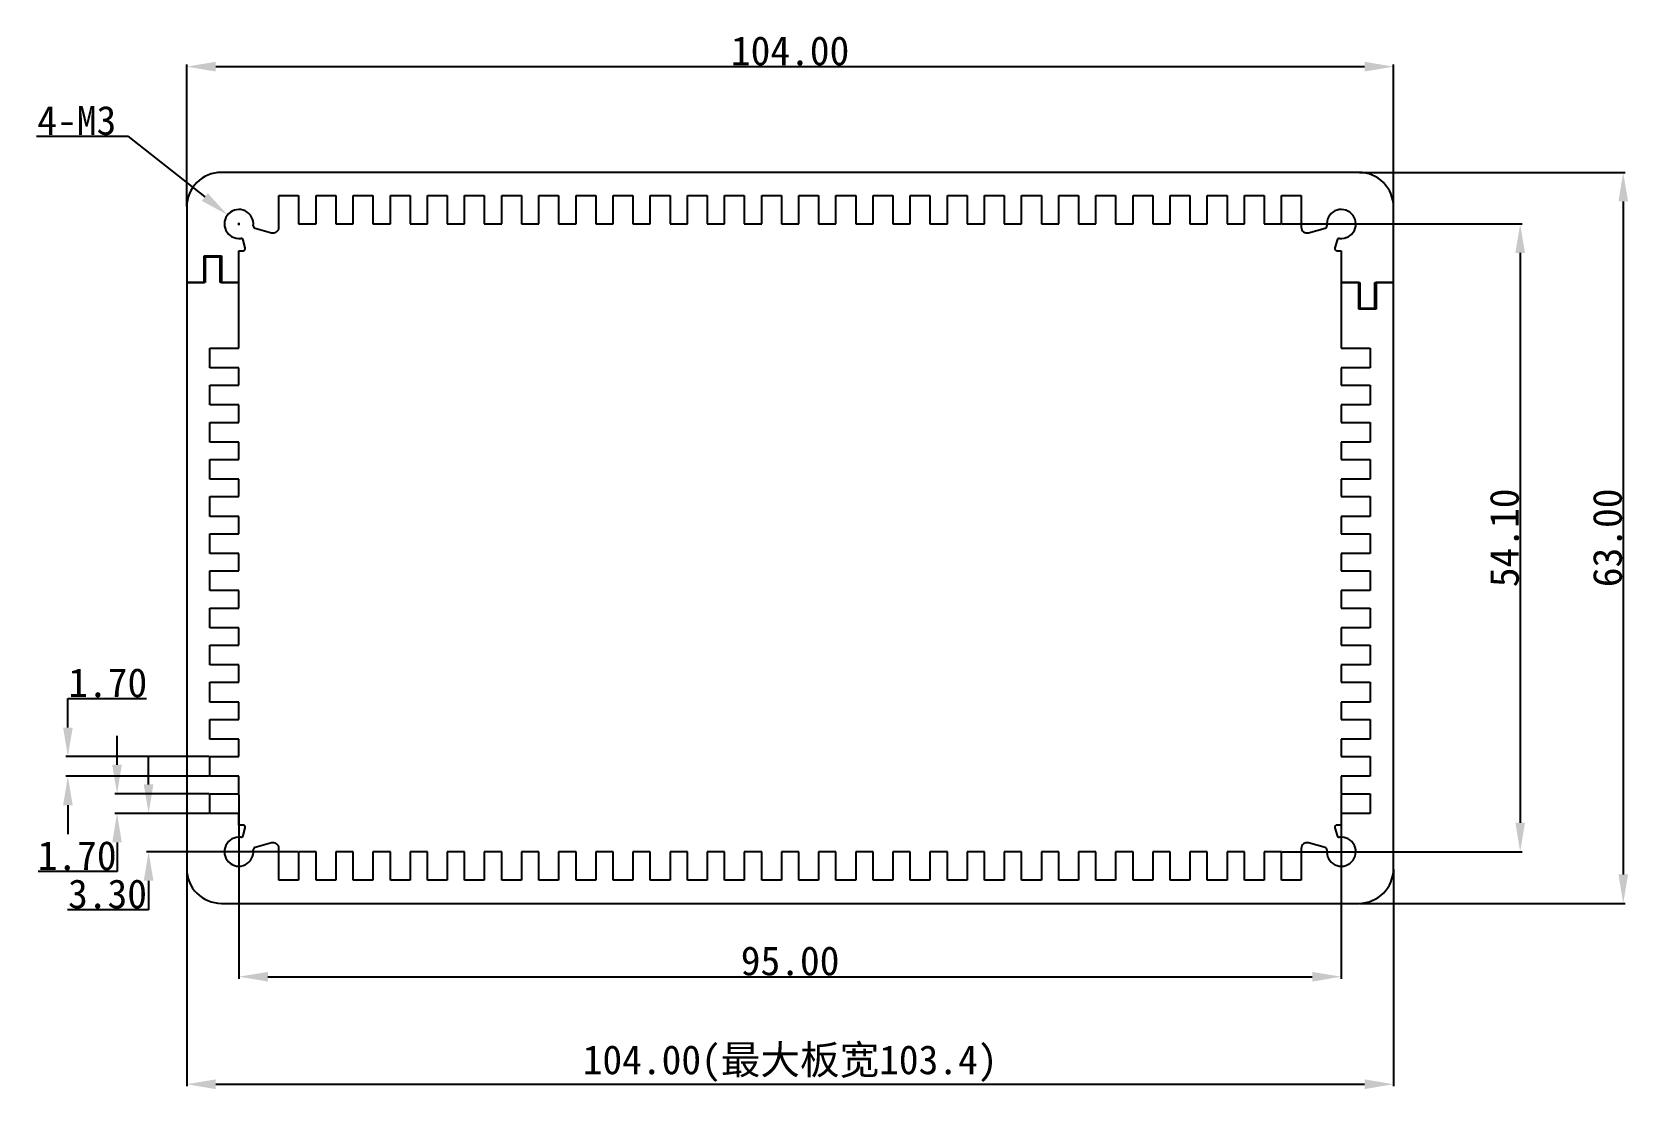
# Model space of a CAD drawing. Header units: inches. Extents: x 385 to 523, y 24 to 116.
import ezdxf

# ---------------------------------------------------------------- set-up
doc = ezdxf.new("R2010")
doc.units = ezdxf.units.IN
doc.header["$MEASUREMENT"] = 0
doc.layers.add('图层1', color=30, linetype='Continuous')
doc.styles.get("Standard").update_dxf_attribs({"font": 'simhei.ttf'})
doc.dimstyles.get("Standard").update_dxf_attribs({"dimtxt": 2.5, "dimasz": 2.5, "dimexe": 0.18, "dimexo": 0.0625, "dimgap": 0.09, "dimtad": 1, "dimtoh": 1, "dimzin": 0, "dimdsep": 46, "dimtxsty": 'Standard', "dimcen": 0.09, "dimadec": 0, "dimazin": 0, "dimtfac": 1, "dimtofl": 0, "dimtmove": 0, "dimatfit": 3, "dimfxl": 1, "dimtolj": 1, "dimtzin": 0, "dimarcsym": 0})

# ---------------------------------------------------------------- blocks, each defined once
blk = doc.blocks.new('*D6')
at = {"color": 0, "lineweight": -2}
for p, q in [((398.35, 100.49), (398.35, 112.72)), ((400.85, 112.54), (499.85, 112.54)), ((502.35, 100.49), (502.35, 112.72))]:
    blk.add_line(p, q, dxfattribs=at)
at = {"color": 0}
for points in [[(400.85, 112.96), (400.85, 112.12), (398.35, 112.54)], [(499.85, 112.96), (499.85, 112.12), (502.35, 112.54)]]:
    blk.add_solid(points, dxfattribs=at)
at = {"layer": 'Defpoints', "color": 0}
for p in [(502.35, 112.54), (398.35, 100.43), (502.35, 100.43)]:
    blk.add_point(p, dxfattribs=at)
at = {"color": 0, "insert": (450.35, 113.89), "char_height": 2.5, "attachment_point": 5}
blk.add_mtext('\\A1;104.00', dxfattribs=at)
blk = doc.blocks.new('*D7')
at = {"color": 0, "lineweight": -2}
for p, q in [((499.41, 103.43), (522.32, 103.43)), ((522.14, 100.93), (522.14, 42.93)), ((499.41, 40.43), (522.32, 40.43))]:
    blk.add_line(p, q, dxfattribs=at)
at = {"color": 0}
for points in [[(521.73, 100.93), (522.56, 100.93), (522.14, 103.43)], [(521.73, 42.93), (522.56, 42.93), (522.14, 40.43)]]:
    blk.add_solid(points, dxfattribs=at)
at = {"layer": 'Defpoints', "color": 0}
for p in [(499.35, 103.43), (499.35, 40.43), (522.14, 40.43)]:
    blk.add_point(p, dxfattribs=at)
at = {"color": 0, "insert": (520.79, 71.93), "char_height": 2.5, "attachment_point": 5, "rotation": 90}
blk.add_mtext('\\A1;63.00', dxfattribs=at)
blk = doc.blocks.new('*D8')
at = {"color": 0, "lineweight": -2}
for p, q in [((492.76, 98.98), (513.44, 98.98)), ((513.26, 96.48), (513.26, 47.38)), ((492.76, 44.88), (513.44, 44.88))]:
    blk.add_line(p, q, dxfattribs=at)
at = {"color": 0}
for points in [[(512.85, 96.48), (513.68, 96.48), (513.26, 98.98)], [(512.85, 47.38), (513.68, 47.38), (513.26, 44.88)]]:
    blk.add_solid(points, dxfattribs=at)
at = {"layer": 'Defpoints', "color": 0}
for p in [(492.7, 98.98), (492.7, 44.88), (513.26, 44.88)]:
    blk.add_point(p, dxfattribs=at)
at = {"color": 0, "insert": (511.91, 71.93), "char_height": 2.5, "attachment_point": 5, "rotation": 90}
blk.add_mtext('\\A1;54.10', dxfattribs=at)
blk = doc.blocks.new('*D9')
at = {"color": 0, "lineweight": -2}
for p, q in [((385.4, 106.55), (393.29, 106.55)), ((393.29, 106.55), (399.91, 101.31)), ((402.85, 98.89), (402.85, 99.07)), ((402.76, 98.98), (402.94, 98.98))]:
    blk.add_line(p, q, dxfattribs=at)
at = {"color": 0}
blk.add_solid([(400.17, 101.63), (399.65, 100.98), (401.87, 99.76)], dxfattribs=at)
at = {"layer": 'Defpoints', "color": 0}
for p in [(401.87, 99.76), (402.85, 98.98)]:
    blk.add_point(p, dxfattribs=at)
at = {"color": 0, "insert": (388.88, 107.89), "char_height": 2.5, "attachment_point": 5}
blk.add_mtext('\\A1;4-M3', dxfattribs=at)
blk = doc.blocks.new('*D10')
at = {"color": 0, "lineweight": -2}
for p, q in [((392.35, 52.38), (392.35, 54.88)), ((400.29, 49.88), (392.17, 49.88)), ((400.29, 48.18), (392.17, 48.18)), ((392.35, 45.68), (392.35, 43.18)), ((392.35, 43.18), (385.56, 43.18))]:
    blk.add_line(p, q, dxfattribs=at)
at = {"color": 0}
for points in [[(391.93, 52.38), (392.76, 52.38), (392.35, 49.88)], [(391.93, 45.68), (392.76, 45.68), (392.35, 48.18)]]:
    blk.add_solid(points, dxfattribs=at)
at = {"layer": 'Defpoints', "color": 0}
for p in [(400.35, 49.88), (392.35, 48.18), (400.35, 48.18)]:
    blk.add_point(p, dxfattribs=at)
at = {"color": 0, "insert": (388.91, 44.53), "char_height": 2.5, "attachment_point": 5}
blk.add_mtext('\\A1;1.70', dxfattribs=at)
blk = doc.blocks.new('*D11')
at = {"color": 0, "lineweight": -2}
for p, q in [((388.11, 55.58), (388.11, 58.08)), ((388.11, 58.08), (394.9, 58.08)), ((400.29, 53.08), (387.93, 53.08)), ((400.29, 51.38), (387.93, 51.38)), ((388.11, 48.88), (388.11, 46.38))]:
    blk.add_line(p, q, dxfattribs=at)
at = {"color": 0}
for points in [[(387.7, 55.58), (388.53, 55.58), (388.11, 53.08)], [(387.7, 48.88), (388.53, 48.88), (388.11, 51.38)]]:
    blk.add_solid(points, dxfattribs=at)
at = {"layer": 'Defpoints', "color": 0}
for p in [(388.11, 53.08), (400.35, 53.08), (400.35, 51.38)]:
    blk.add_point(p, dxfattribs=at)
at = {"color": 0, "insert": (391.55, 59.43), "char_height": 2.5, "attachment_point": 5}
blk.add_mtext('\\A1;1.70', dxfattribs=at)
blk = doc.blocks.new('*D12')
at = {"color": 0, "lineweight": -2}
for p, q in [((395.07, 50.68), (395.07, 53.18)), ((400.29, 48.18), (394.89, 48.18)), ((407.94, 44.88), (394.89, 44.88)), ((395.07, 42.38), (395.07, 39.88)), ((395.07, 39.88), (388.09, 39.88))]:
    blk.add_line(p, q, dxfattribs=at)
at = {"color": 0}
for points in [[(394.65, 50.68), (395.48, 50.68), (395.07, 48.18)], [(394.65, 42.38), (395.48, 42.38), (395.07, 44.88)]]:
    blk.add_solid(points, dxfattribs=at)
at = {"layer": 'Defpoints', "color": 0}
for p in [(400.35, 48.18), (395.07, 44.88), (408, 44.88)]:
    blk.add_point(p, dxfattribs=at)
at = {"color": 0, "insert": (391.53, 41.23), "char_height": 2.5, "attachment_point": 5}
blk.add_mtext('\\A1;3.30', dxfattribs=at)
blk = doc.blocks.new('*D13')
at = {"layer": 'Defpoints', "color": 0}
for p in [(398.35, 43.43), (502.35, 43.43), (502.35, 24.84)]:
    blk.add_point(p, dxfattribs=at)
at = {"layer": '图层1', "color": 0, "lineweight": -2}
for p, q in [((398.35, 43.37), (398.35, 24.66)), ((502.35, 43.37), (502.35, 24.66)), ((400.85, 24.84), (499.85, 24.84))]:
    blk.add_line(p, q, dxfattribs=at)
at = {"layer": '图层1', "color": 0}
for points in [[(400.85, 25.26), (400.85, 24.42), (398.35, 24.84)], [(499.85, 25.26), (499.85, 24.42), (502.35, 24.84)]]:
    blk.add_solid(points, dxfattribs=at)
at = {"layer": '图层1', "color": 0, "insert": (450.35, 26.62), "char_height": 2.5, "attachment_point": 5}
blk.add_mtext('\\A1;104.00(最大板宽103.4)', dxfattribs=at)
blk = doc.blocks.new('*D14')
at = {"color": 0, "lineweight": -2}
for p, q in [((402.85, 49.82), (402.85, 33.93)), ((497.85, 49.82), (497.85, 33.93)), ((405.35, 34.11), (495.35, 34.11))]:
    blk.add_line(p, q, dxfattribs=at)
at = {"color": 0}
for points in [[(405.35, 34.52), (405.35, 33.69), (402.85, 34.11)], [(495.35, 34.52), (495.35, 33.69), (497.85, 34.11)]]:
    blk.add_solid(points, dxfattribs=at)
at = {"layer": 'Defpoints', "color": 0}
for p in [(402.85, 49.88), (497.85, 49.88), (497.85, 34.11)]:
    blk.add_point(p, dxfattribs=at)
at = {"color": 0, "insert": (450.35, 35.46), "char_height": 2.5, "attachment_point": 5}
blk.add_mtext('\\A1;95.00', dxfattribs=at)

msp = doc.modelspace()

# ---------------------------------------------------------------- linework, layer by layer
at = {"color": 7}
for p, q in [((499.35, 103.43), (401.35, 103.43)), ((398.35, 100.43), (398.35, 93.93)), ((406.3, 98.708), (406.3, 101.43)), ((406.3, 101.43), (408, 101.43)), ((408, 101.43), (408, 98.98)), ((409.5, 98.98), (409.5, 101.43)), ((409.5, 101.43), (411.2, 101.43)), ((411.2, 101.43), (411.2, 98.98)), ((412.7, 98.98), (412.7, 101.43)), ((412.7, 101.43), (414.4, 101.43)), ((414.4, 101.43), (414.4, 98.98)), ((415.9, 98.98), (415.9, 101.43)), ((415.9, 101.43), (417.6, 101.43)), ((417.6, 101.43), (417.6, 98.98)), ((419.1, 98.98), (419.1, 101.43)), ((419.1, 101.43), (420.8, 101.43)), ((420.8, 101.43), (420.8, 98.98)), ((422.3, 98.98), (422.3, 101.43)), ((422.3, 101.43), (424, 101.43)), ((424, 101.43), (424, 98.98)), ((425.5, 98.98), (425.5, 101.43)), ((425.5, 101.43), (427.2, 101.43)), ((427.2, 101.43), (427.2, 98.98)), ((428.7, 98.98), (428.7, 101.43)), ((428.7, 101.43), (430.4, 101.43)), ((430.4, 101.43), (430.4, 98.98)), ((431.9, 98.98), (431.9, 101.43)), ((431.9, 101.43), (433.6, 101.43)), ((433.6, 101.43), (433.6, 98.98)), ((435.1, 98.98), (435.1, 101.43)), ((435.1, 101.43), (436.8, 101.43)), ((436.8, 101.43), (436.8, 98.98)), ((438.3, 98.98), (438.3, 101.43)), ((438.3, 101.43), (440, 101.43)), ((440, 101.43), (440, 98.98)), ((441.5, 98.98), (441.5, 101.43)), ((441.5, 101.43), (443.2, 101.43)), ((443.2, 101.43), (443.2, 98.98)), ((444.7, 98.98), (444.7, 101.43)), ((444.7, 101.43), (446.4, 101.43)), ((446.4, 101.43), (446.4, 98.98)), ((447.9, 98.98), (447.9, 101.43)), ((447.9, 101.43), (449.6, 101.43)), ((449.6, 101.43), (449.6, 98.98)), ((451.1, 98.98), (451.1, 101.43)), ((451.1, 101.43), (452.8, 101.43)), ((452.8, 101.43), (452.8, 98.98)), ((454.3, 98.98), (454.3, 101.43)), ((454.3, 101.43), (456, 101.43)), ((456, 101.43), (456, 98.98)), ((457.5, 98.98), (457.5, 101.43)), ((457.5, 101.43), (459.2, 101.43)), ((459.2, 101.43), (459.2, 98.98)), ((460.7, 98.98), (460.7, 101.43)), ((460.7, 101.43), (462.4, 101.43)), ((462.4, 101.43), (462.4, 98.98)), ((463.9, 98.98), (463.9, 101.43)), ((463.9, 101.43), (465.6, 101.43)), ((465.6, 101.43), (465.6, 98.98)), ((467.1, 98.98), (467.1, 101.43)), ((467.1, 101.43), (468.8, 101.43)), ((468.8, 101.43), (468.8, 98.98)), ((470.3, 98.98), (470.3, 101.43)), ((470.3, 101.43), (472, 101.43)), ((472, 101.43), (472, 98.98)), ((473.5, 98.98), (473.5, 101.43)), ((473.5, 101.43), (475.2, 101.43)), ((475.2, 101.43), (475.2, 98.98)), ((476.7, 98.98), (476.7, 101.43)), ((476.7, 101.43), (478.4, 101.43)), ((478.4, 101.43), (478.4, 98.98)), ((479.9, 98.98), (479.9, 101.43)), ((479.9, 101.43), (481.6, 101.43)), ((481.6, 101.43), (481.6, 98.98)), ((483.1, 98.98), (483.1, 101.43)), ((483.1, 101.43), (484.8, 101.43)), ((484.8, 101.43), (484.8, 98.98)), ((486.3, 98.98), (486.3, 101.43)), ((486.3, 101.43), (488, 101.43)), ((488, 101.43), (488, 98.98)), ((489.5, 98.98), (489.5, 101.43)), ((489.5, 101.43), (491.2, 101.43)), ((491.2, 101.43), (491.2, 98.98)), ((492.7, 98.98), (492.7, 101.43)), ((492.7, 101.43), (494.4, 101.43)), ((494.4, 101.43), (494.4, 98.708)), ((502.35, 93.93), (502.35, 100.43)), ((404.238, 98.609), (405.671, 98.225)), ((408, 98.98), (409.5, 98.98)), ((411.2, 98.98), (412.7, 98.98)), ((414.4, 98.98), (415.9, 98.98)), ((417.6, 98.98), (419.1, 98.98)), ((420.8, 98.98), (422.3, 98.98)), ((424, 98.98), (425.5, 98.98)), ((427.2, 98.98), (428.7, 98.98)), ((430.4, 98.98), (431.9, 98.98)), ((433.6, 98.98), (435.1, 98.98)), ((436.8, 98.98), (438.3, 98.98)), ((440, 98.98), (441.5, 98.98)), ((443.2, 98.98), (444.7, 98.98)), ((446.4, 98.98), (447.9, 98.98)), ((449.6, 98.98), (451.1, 98.98)), ((452.8, 98.98), (454.3, 98.98)), ((456, 98.98), (457.5, 98.98)), ((459.2, 98.98), (460.7, 98.98)), ((462.4, 98.98), (463.9, 98.98)), ((465.6, 98.98), (467.1, 98.98)), ((468.8, 98.98), (470.3, 98.98)), ((472, 98.98), (473.5, 98.98)), ((475.2, 98.98), (476.7, 98.98)), ((478.4, 98.98), (479.9, 98.98)), ((481.6, 98.98), (483.1, 98.98)), ((484.8, 98.98), (486.3, 98.98)), ((488, 98.98), (489.5, 98.98)), ((491.2, 98.98), (492.7, 98.98)), ((495.03, 98.225), (496.463, 98.609)), ((402.85, 93.93), (402.85, 96.68)), ((402.85, 96.68), (403.206, 96.68)), ((403.399, 96.932), (403.222, 97.593)), ((497.479, 97.593), (497.302, 96.932)), ((497.495, 96.68), (497.85, 96.68)), ((497.85, 96.68), (497.85, 93.93)), ((399.85, 93.93), (399.85, 96.23)), ((399.85, 96.23), (401.35, 96.23)), ((401.25, 96.13), (399.95, 96.13)), ((399.95, 96.13), (399.95, 93.93)), ((401.25, 93.93), (401.25, 96.13)), ((401.35, 96.23), (401.35, 93.93)), ((399.95, 93.93), (398.35, 93.93)), ((398.35, 93.93), (398.35, 43.43)), ((398.35, 93.93), (399.85, 93.93)), ((402.85, 93.93), (401.25, 93.93)), ((401.35, 93.93), (402.85, 93.93)), ((402.85, 88.28), (402.85, 93.93)), ((499.35, 93.93), (497.85, 93.93)), ((497.85, 93.93), (497.85, 88.28)), ((497.85, 93.93), (499.45, 93.93)), ((499.35, 91.63), (499.35, 93.93)), ((499.45, 93.93), (499.45, 91.73)), ((500.75, 91.73), (500.75, 93.93)), ((500.75, 93.93), (502.35, 93.93)), ((502.35, 93.93), (500.85, 93.93)), ((500.85, 93.93), (500.85, 91.63)), ((502.35, 43.43), (502.35, 93.93)), ((500.85, 91.63), (499.35, 91.63)), ((499.45, 91.73), (500.75, 91.73)), ((400.35, 86.58), (400.35, 88.28)), ((400.35, 88.28), (402.85, 88.28)), ((497.85, 88.28), (500.35, 88.28)), ((500.35, 88.28), (500.35, 86.58)), ((402.85, 86.58), (400.35, 86.58)), ((402.85, 85.08), (402.85, 86.58)), ((500.35, 86.58), (497.85, 86.58)), ((497.85, 86.58), (497.85, 85.08)), ((400.35, 83.38), (400.35, 85.08)), ((400.35, 85.08), (402.85, 85.08)), ((497.85, 85.08), (500.35, 85.08)), ((500.35, 85.08), (500.35, 83.38)), ((402.85, 83.38), (400.35, 83.38)), ((402.85, 81.88), (402.85, 83.38)), ((500.35, 83.38), (497.85, 83.38)), ((497.85, 83.38), (497.85, 81.88)), ((400.35, 80.18), (400.35, 81.88)), ((400.35, 81.88), (402.85, 81.88)), ((497.85, 81.88), (500.35, 81.88)), ((500.35, 81.88), (500.35, 80.18)), ((402.85, 80.18), (400.35, 80.18)), ((402.85, 78.68), (402.85, 80.18)), ((500.35, 80.18), (497.85, 80.18)), ((497.85, 80.18), (497.85, 78.68)), ((400.35, 76.98), (400.35, 78.68)), ((400.35, 78.68), (402.85, 78.68)), ((497.85, 78.68), (500.35, 78.68)), ((500.35, 78.68), (500.35, 76.98)), ((402.85, 76.98), (400.35, 76.98)), ((402.85, 75.48), (402.85, 76.98)), ((500.35, 76.98), (497.85, 76.98)), ((497.85, 76.98), (497.85, 75.48)), ((400.35, 73.78), (400.35, 75.48)), ((400.35, 75.48), (402.85, 75.48)), ((497.85, 75.48), (500.35, 75.48)), ((500.35, 75.48), (500.35, 73.78)), ((402.85, 73.78), (400.35, 73.78)), ((402.85, 72.28), (402.85, 73.78)), ((500.35, 73.78), (497.85, 73.78)), ((497.85, 73.78), (497.85, 72.28)), ((400.35, 70.58), (400.35, 72.28)), ((400.35, 72.28), (402.85, 72.28)), ((497.85, 72.28), (500.35, 72.28)), ((500.35, 72.28), (500.35, 70.58)), ((402.85, 70.58), (400.35, 70.58)), ((402.85, 69.08), (402.85, 70.58)), ((500.35, 70.58), (497.85, 70.58)), ((497.85, 70.58), (497.85, 69.08)), ((400.35, 67.38), (400.35, 69.08)), ((400.35, 69.08), (402.85, 69.08)), ((497.85, 69.08), (500.35, 69.08)), ((500.35, 69.08), (500.35, 67.38)), ((402.85, 67.38), (400.35, 67.38)), ((402.85, 65.88), (402.85, 67.38)), ((500.35, 67.38), (497.85, 67.38)), ((497.85, 67.38), (497.85, 65.88)), ((400.35, 64.18), (400.35, 65.88)), ((400.35, 65.88), (402.85, 65.88)), ((497.85, 65.88), (500.35, 65.88)), ((500.35, 65.88), (500.35, 64.18)), ((402.85, 64.18), (400.35, 64.18)), ((402.85, 62.68), (402.85, 64.18)), ((500.35, 64.18), (497.85, 64.18)), ((497.85, 64.18), (497.85, 62.68)), ((400.35, 60.98), (400.35, 62.68)), ((400.35, 62.68), (402.85, 62.68)), ((497.85, 62.68), (500.35, 62.68)), ((500.35, 62.68), (500.35, 60.98)), ((402.85, 60.98), (400.35, 60.98)), ((402.85, 59.48), (402.85, 60.98)), ((500.35, 60.98), (497.85, 60.98)), ((497.85, 60.98), (497.85, 59.48)), ((400.35, 57.78), (400.35, 59.48)), ((400.35, 59.48), (402.85, 59.48)), ((497.85, 59.48), (500.35, 59.48)), ((500.35, 59.48), (500.35, 57.78)), ((402.85, 57.78), (400.35, 57.78)), ((402.85, 56.28), (402.85, 57.78)), ((500.35, 57.78), (497.85, 57.78)), ((497.85, 57.78), (497.85, 56.28)), ((400.35, 54.58), (400.35, 56.28)), ((400.35, 56.28), (402.85, 56.28)), ((497.85, 56.28), (500.35, 56.28)), ((500.35, 56.28), (500.35, 54.58)), ((402.85, 54.58), (400.35, 54.58)), ((402.85, 53.08), (402.85, 54.58)), ((500.35, 54.58), (497.85, 54.58)), ((497.85, 54.58), (497.85, 53.08)), ((400.35, 51.38), (400.35, 53.08)), ((400.35, 53.08), (402.85, 53.08)), ((497.85, 53.08), (500.35, 53.08)), ((500.35, 53.08), (500.35, 51.38)), ((402.85, 51.38), (400.35, 51.38)), ((402.85, 49.88), (402.85, 51.38)), ((500.35, 51.38), (497.85, 51.38)), ((497.85, 51.38), (497.85, 49.88)), ((400.35, 48.18), (400.35, 49.88)), ((400.35, 49.88), (402.85, 49.88)), ((497.85, 49.88), (500.35, 49.88)), ((500.35, 49.88), (500.35, 48.18)), ((402.85, 48.18), (400.35, 48.18)), ((402.85, 47.18), (402.85, 48.18)), ((500.35, 48.18), (497.85, 48.18)), ((497.85, 48.18), (497.85, 47.18)), ((403.206, 47.18), (402.85, 47.18)), ((403.222, 46.268), (403.399, 46.929)), ((497.302, 46.929), (497.479, 46.268)), ((497.85, 47.18), (497.495, 47.18)), ((405.671, 45.636), (404.238, 45.252)), ((496.463, 45.252), (495.03, 45.636)), ((406.3, 42.43), (406.3, 45.153)), ((409.5, 44.88), (408, 44.88)), ((408, 44.88), (408, 42.43)), ((409.5, 42.43), (409.5, 44.88)), ((412.7, 44.88), (411.2, 44.88)), ((411.2, 44.88), (411.2, 42.43)), ((412.7, 42.43), (412.7, 44.88)), ((415.9, 44.88), (414.4, 44.88)), ((414.4, 44.88), (414.4, 42.43)), ((415.9, 42.43), (415.9, 44.88)), ((419.1, 44.88), (417.6, 44.88)), ((417.6, 44.88), (417.6, 42.43)), ((419.1, 42.43), (419.1, 44.88)), ((422.3, 44.88), (420.8, 44.88)), ((420.8, 44.88), (420.8, 42.43)), ((422.3, 42.43), (422.3, 44.88)), ((425.5, 44.88), (424, 44.88)), ((424, 44.88), (424, 42.43)), ((425.5, 42.43), (425.5, 44.88)), ((428.7, 44.88), (427.2, 44.88)), ((427.2, 44.88), (427.2, 42.43)), ((428.7, 42.43), (428.7, 44.88)), ((431.9, 44.88), (430.4, 44.88)), ((430.4, 44.88), (430.4, 42.43)), ((431.9, 42.43), (431.9, 44.88)), ((435.1, 44.88), (433.6, 44.88)), ((433.6, 44.88), (433.6, 42.43)), ((435.1, 42.43), (435.1, 44.88)), ((438.3, 44.88), (436.8, 44.88)), ((436.8, 44.88), (436.8, 42.43)), ((438.3, 42.43), (438.3, 44.88)), ((441.5, 44.88), (440, 44.88)), ((440, 44.88), (440, 42.43)), ((441.5, 42.43), (441.5, 44.88)), ((444.7, 44.88), (443.2, 44.88)), ((443.2, 44.88), (443.2, 42.43)), ((444.7, 42.43), (444.7, 44.88)), ((447.9, 44.88), (446.4, 44.88)), ((446.4, 44.88), (446.4, 42.43)), ((447.9, 42.43), (447.9, 44.88)), ((451.1, 44.88), (449.6, 44.88)), ((449.6, 44.88), (449.6, 42.43)), ((451.1, 42.43), (451.1, 44.88)), ((454.3, 44.88), (452.8, 44.88)), ((452.8, 44.88), (452.8, 42.43)), ((454.3, 42.43), (454.3, 44.88)), ((457.5, 44.88), (456, 44.88)), ((456, 44.88), (456, 42.43)), ((457.5, 42.43), (457.5, 44.88)), ((460.7, 44.88), (459.2, 44.88)), ((459.2, 44.88), (459.2, 42.43)), ((460.7, 42.43), (460.7, 44.88)), ((463.9, 44.88), (462.4, 44.88)), ((462.4, 44.88), (462.4, 42.43)), ((463.9, 42.43), (463.9, 44.88)), ((467.1, 44.88), (465.6, 44.88)), ((465.6, 44.88), (465.6, 42.43)), ((467.1, 42.43), (467.1, 44.88)), ((470.3, 44.88), (468.8, 44.88)), ((468.8, 44.88), (468.8, 42.43)), ((470.3, 42.43), (470.3, 44.88)), ((473.5, 44.88), (472, 44.88)), ((472, 44.88), (472, 42.43)), ((473.5, 42.43), (473.5, 44.88)), ((476.7, 44.88), (475.2, 44.88)), ((475.2, 44.88), (475.2, 42.43)), ((476.7, 42.43), (476.7, 44.88)), ((479.9, 44.88), (478.4, 44.88)), ((478.4, 44.88), (478.4, 42.43)), ((479.9, 42.43), (479.9, 44.88)), ((483.1, 44.88), (481.6, 44.88)), ((481.6, 44.88), (481.6, 42.43)), ((483.1, 42.43), (483.1, 44.88)), ((486.3, 44.88), (484.8, 44.88)), ((484.8, 44.88), (484.8, 42.43)), ((486.3, 42.43), (486.3, 44.88)), ((489.5, 44.88), (488, 44.88)), ((488, 44.88), (488, 42.43)), ((489.5, 42.43), (489.5, 44.88)), ((492.7, 44.88), (491.2, 44.88)), ((491.2, 44.88), (491.2, 42.43)), ((492.7, 42.43), (492.7, 44.88)), ((494.4, 45.153), (494.4, 42.43)), ((408, 42.43), (406.3, 42.43)), ((411.2, 42.43), (409.5, 42.43)), ((414.4, 42.43), (412.7, 42.43)), ((417.6, 42.43), (415.9, 42.43)), ((420.8, 42.43), (419.1, 42.43)), ((424, 42.43), (422.3, 42.43)), ((427.2, 42.43), (425.5, 42.43)), ((430.4, 42.43), (428.7, 42.43)), ((433.6, 42.43), (431.9, 42.43)), ((436.8, 42.43), (435.1, 42.43)), ((440, 42.43), (438.3, 42.43)), ((443.2, 42.43), (441.5, 42.43)), ((446.4, 42.43), (444.7, 42.43)), ((449.6, 42.43), (447.9, 42.43)), ((452.8, 42.43), (451.1, 42.43)), ((456, 42.43), (454.3, 42.43)), ((459.2, 42.43), (457.5, 42.43)), ((462.4, 42.43), (460.7, 42.43)), ((465.6, 42.43), (463.9, 42.43)), ((468.8, 42.43), (467.1, 42.43)), ((472, 42.43), (470.3, 42.43)), ((475.2, 42.43), (473.5, 42.43)), ((478.4, 42.43), (476.7, 42.43)), ((481.6, 42.43), (479.9, 42.43)), ((484.8, 42.43), (483.1, 42.43)), ((488, 42.43), (486.3, 42.43)), ((491.2, 42.43), (489.5, 42.43)), ((494.4, 42.43), (492.7, 42.43)), ((401.35, 40.43), (499.35, 40.43))]:
    msp.add_line(p, q, dxfattribs=at)
for centre, radius, start, end in [((401.35, 100.43), 3, 90, 180), ((499.35, 100.43), 3, 0, 90), ((402.85, 98.98), 1.25, 352.92814, 277.07186), ((497.85, 98.98), 1.25, 262.92814, 187.07186), ((403.029, 97.541), 0.2, 15, 97.07186), ((404.289, 98.802), 0.2, 172.92814, 255), ((405.8, 98.708), 0.5, 255, 360), ((494.9, 98.708), 0.5, 180, 285), ((496.412, 98.802), 0.2, 285, 7.07186), ((497.672, 97.541), 0.2, 82.92814, 165), ((403.206, 96.88), 0.2, 270, 15), ((497.495, 96.88), 0.2, 165, 270), ((403.206, 46.98), 0.2, 345, 90), ((497.495, 46.98), 0.2, 90, 195), ((402.85, 44.88), 1.25, 82.92814, 7.07186), ((403.029, 46.319), 0.2, 262.92814, 345), ((405.8, 45.153), 0.5, 0, 105), ((494.9, 45.153), 0.5, 75, 180), ((497.85, 44.88), 1.25, 172.92814, 97.07186), ((497.672, 46.319), 0.2, 195, 277.07186), ((404.289, 45.059), 0.2, 105, 187.07186), ((496.412, 45.059), 0.2, 352.92814, 75), ((401.35, 43.43), 3, 180, 270), ((499.35, 43.43), 3, 270, 0)]:
    msp.add_arc(centre, radius, start, end, dxfattribs=at)

# ---------------------------------------------------------------- dimensions: what is measured, and where the dimension line sits
dim = msp.add_linear_dim(base=(502.35, 112.538), p1=(398.35, 100.43), p2=(502.35, 100.43), dimstyle='Standard')
dim.commit()
dim.dimension.update_dxf_attribs({"geometry": '*D6', "text_midpoint": (450.35, 113.892)})
dim = msp.add_radius_dim(center=(402.85, 98.98), mpoint=(401.87, 99.756), text='4-M3', dimstyle='Standard')
dim.commit()
dim.dimension.update_dxf_attribs({"geometry": '*D9', "text_midpoint": (388.884, 106.548), "dimtype": 164})
for base, p1, p2, angle, picture, middle in [((522.144, 40.43), (499.35, 103.43), (499.35, 40.43), 270, '*D7', (520.79, 71.93)), ((513.264, 44.88), (492.7, 98.98), (492.7, 44.88), 90, '*D8', (511.91, 71.93)), ((388.112, 53.08), (400.35, 51.38), (400.35, 53.08), 270, '*D11', (391.552, 59.434)), ((392.347, 48.18), (400.35, 49.88), (400.35, 48.18), 90, '*D10', (388.908, 44.534)), ((395.066, 44.88), (400.35, 48.18), (408, 44.88), 270, '*D12', (391.535, 41.234)), ((497.85, 34.106), (402.85, 49.88), (497.85, 49.88), 180, '*D14', (450.35, 35.46))]:
    dim = msp.add_linear_dim(base=base, p1=p1, p2=p2, angle=angle, dimstyle='Standard')
    dim.commit()
    dim.dimension.update_dxf_attribs({"geometry": picture, "text_midpoint": middle})
at = {"layer": '图层1'}
dim = msp.add_linear_dim(base=(502.35, 24.84), p1=(398.35, 43.43), p2=(502.35, 43.43), text='<>(最大板宽103.4)', dimstyle='Standard', dxfattribs=at)
dim.commit()
dim.dimension.update_dxf_attribs({"geometry": '*D13', "text_midpoint": (450.35, 26.615)})

doc.saveas('drawing.dxf')
